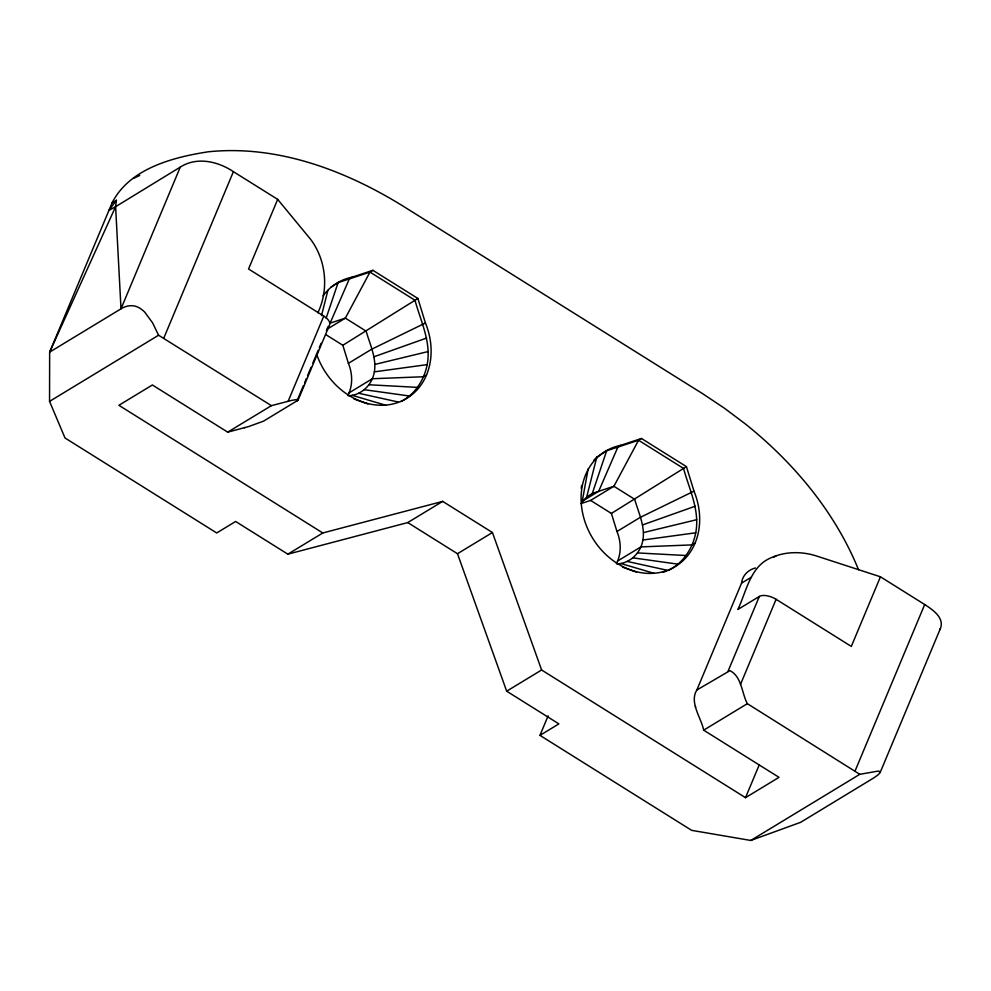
<?xml version="1.0" encoding="UTF-8"?>
<svg xmlns="http://www.w3.org/2000/svg" width="991" height="991" viewBox="0 0 991 991"><rect width="100%" height="100%" fill="white"/><g stroke="black" fill="none" stroke-linecap="round" stroke-linejoin="round"><path stroke-width="1.49" d="M548.11 715.874L539.959 735.372L691.644 830.347L750.782 840.455L800.617 822.332L874.136 777.687L878.658 774.405L880.107 771.778A35.825 4.757 -19.7 0 0 877.741 771.147L859.804 774.318L747.35 703.672C741.739 693.328 741.813 676.58 729.958 670.647L696.834 690.021C689.067 702.508 701.331 717.955 703.672 730.169L779.013 777.34L745.517 797.668L541.619 669.99L492.428 532.526L442.692 501.384L407.747 522.579L287.848 554.167L235.623 521.477L216.695 532.96L65.01 437.985L49.55 401.38L49.649 352.115L112.045 202.944C129.474 168.445 173.041 157.247 208.246 151.796C277.517 144.624 345.834 170.539 403.82 206.586L702.148 393.377L724.21 408.057L745.257 423.863C793.704 462.624 835.041 511.913 858.54 569.751M348.275 395.706C358.829 395.62 368.293 388.286 372.331 378.735C379.107 362.83 370.461 346.379 366.137 331.143L345.339 318.123L330.114 323.153L349.315 278.917L352.226 277.158L372.901 270.32L417.88 298.477L425.436 322.992A67.4 56.029 58.8 0 1 395.298 403.349A67.4 56.029 58.8 0 1 316.587 354.084M400.959 401.553C415.142 394.381 424.16 379.937 427.183 364.626C431.444 342.267 420.754 321.257 414.969 300.248L369.99 272.091L338.104 282.633L330.709 287.365M616.836 563.867C627.39 563.78 636.841 556.447 640.892 546.896C647.668 530.99 639.009 514.54 634.698 499.303L613.9 486.284L592.308 493.419L586.697 497.011L582.113 501.929L588.171 468.78M668.281 570.506C682.985 563.247 692.709 548.667 695.744 532.786C700.005 510.427 689.302 489.405 683.53 468.409L638.551 440.252L606.665 450.781L596.805 457.111L593.77 460.357M317.851 312.797C329.074 289.496 326.175 259.828 310.53 239.227L277.678 199.377L233.405 171.666C218.094 161.36 196.714 156.417 180.275 167.12L115.613 206.685L49.649 352.115L121.001 308.82L115.613 206.685L116.405 200.293L112.045 202.944M581.234 488.427L581.618 485.417M696.834 690.021L741.553 583.129C742.284 575.598 748.316 569.701 755.464 567.979M321.518 315.547L327.872 290.425M586.697 497.011L596.805 457.111M326.138 318.161L338.104 282.633M592.308 493.419L606.665 450.781M880.033 772.831L940.434 628.443C944.658 617.591 932.382 609.589 924.702 604.522L880.442 576.799L816.311 555.926C801.645 551.269 785.206 551.355 771.072 557.772C750.137 566.369 746.533 591.429 737.861 609.477L759.341 596.446A13.019 6.194 22.7 0 1 776.102 599.307L851.319 646.417L880.442 576.799M180.275 167.12L121.001 308.82C126.191 305.463 133.128 304.435 138.678 307.544A35.825 19.337 75.2 0 1 144.822 312.227L152.602 322.868L158.572 335.231L271.41 405.653L291.825 400.352L296.941 399.546L298.043 400.215L263.532 421.15L248.568 426.588L227.719 432.15L152.379 384.979L118.883 405.294L322.793 532.972L442.692 501.384M163.738 338.241L233.405 171.666M277.678 199.377L248.555 268.995L323.772 316.092A13.019 6.194 22.7 0 1 329.396 325.271L298.043 400.215M288.158 401.244L323.772 316.092M296.953 401.045L303.432 385.573M304.609 382.749L306.38 378.537M307.557 375.713L311.087 367.277M312.846 363.053L318.148 350.393M319.325 347.568L321.096 343.357M326.386 330.684L328.157 326.46M728.137 671.031L759.341 596.446M740.475 684.459L776.102 599.307M745.517 797.668L759.193 764.99M855.022 771.085L924.702 604.522M939.567 629.979L940.434 628.443M116.405 200.293L108.923 210.402L115.613 206.685M49.55 401.38L158.572 335.231M372.901 270.32L369.99 272.091L345.339 318.123L327.216 329.111M417.88 298.477L342.836 345.277L325.94 334.698M227.719 432.15L271.41 405.653M347.841 395.397A38.29 31.836 58.8 0 0 348.411 363.338L371.712 349.204L425.436 322.992M349.03 392.87L372.331 378.735L423.628 376.741L426.539 374.982M287.848 554.167L322.793 532.972M620.787 445.318A67.4 56.029 58.8 0 0 585.136 522.232A67.4 56.029 58.8 0 0 663.846 571.51A67.4 56.029 58.8 0 0 693.997 491.152L686.441 466.637L641.462 438.48L620.787 445.318L617.876 447.077L598.675 491.313L581.841 501.52M641.462 438.48L638.551 440.252L613.9 486.284L590.599 500.418L580.912 503.614M407.747 522.579L457.483 553.721L492.428 532.526M686.441 466.637L611.397 513.437L590.599 500.418M616.402 563.557A38.29 31.836 58.8 0 0 616.972 531.498L640.273 517.364L693.997 491.152M617.591 561.03L640.892 546.896L692.176 544.901L695.1 543.142M457.483 553.721L506.674 691.185L541.619 669.99M773.624 557.314L776.213 555.753M741.553 583.129L751.389 577.158M539.959 735.372L558.887 723.888L506.674 691.185M703.672 730.169L747.35 703.672M750.782 840.455L859.804 774.318M133.537 178.318L139.731 175.481M374.041 356.748L426.625 338.055M642.602 524.908L695.187 506.215M662.682 572.364L666.881 570.977M244.467 427.74L245.136 427.555M374.932 364.415L428.199 351.532M643.493 532.576L696.76 519.693M374.363 371.848L427.183 364.626M642.911 540.008L695.744 532.786M368.949 384.768L417.669 387.37M637.51 552.928L686.23 555.53M364.354 389.698L409.593 396.028M632.915 557.846L678.141 564.189M358.754 393.278L398.258 402.024M627.315 561.439L666.819 570.184M352.387 395.384L385.635 405.208M620.948 563.545L654.184 573.355M353.973 398.939L368.02 403.969M622.521 567.1L636.581 572.129M611.397 513.437L616.972 531.498M342.836 345.277L348.411 363.338M695.409 706.348L695.62 707.066M323.078 295.838A67.4 56.029 58.8 0 1 352.226 277.158"/></g></svg>
